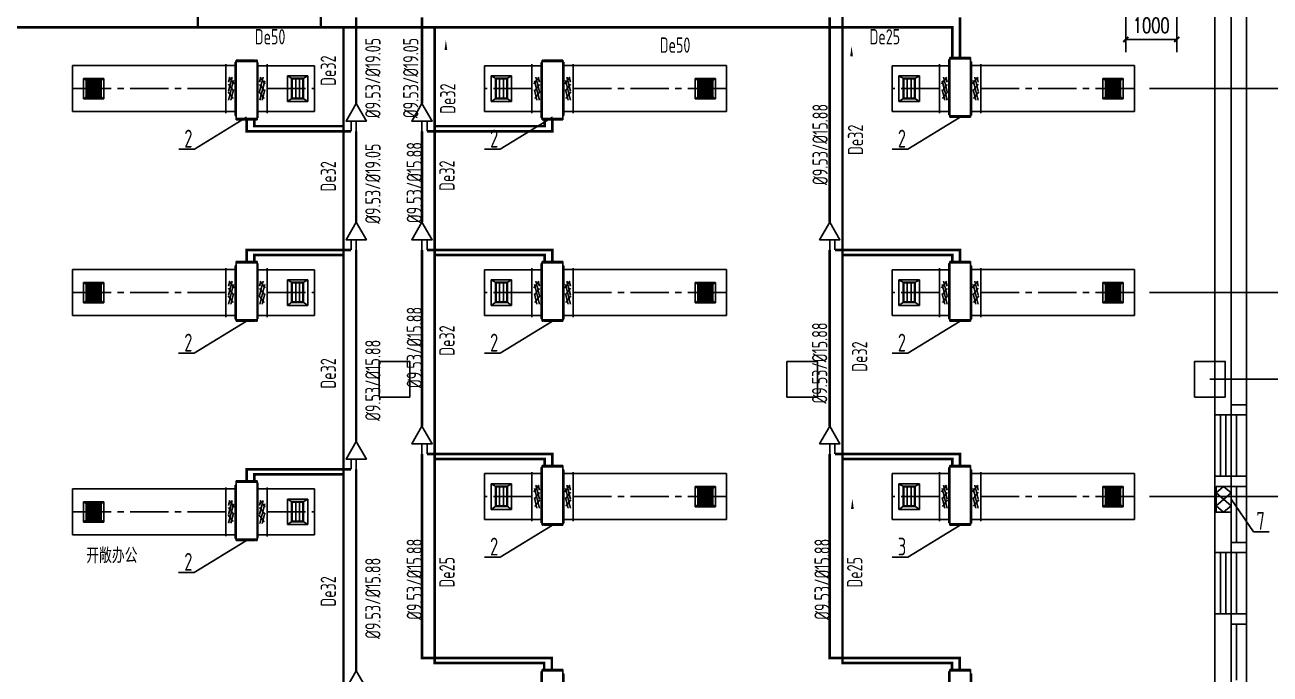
# Model space of a CAD drawing. Extents: x 1738143 to 1822243, y -608375 to -303375.
# Drawn here: x 1785486 to 1809917, y -519715 to -506984 of the extents above; entities that cross this region are included whole.
import ezdxf

# ---------------------------------------------------------------- set-up
doc = ezdxf.new("R2010")
doc.units = 0
doc.header["$LTSCALE"] = 1000
doc.header["$MEASUREMENT"] = 0
doc.linetypes.add('CENTER2', pattern=[1.125, 0.75, -0.125, 0.125, -0.125])
doc.layers.add('A-FLOR-IDEN', color=7, linetype='Continuous', lineweight=20)
for name, color, linetype in [('AXIS', 3, 'Continuous'), ('COLUMN', 9, 'Continuous'), ('DIM-空冷凝水', 3, 'Continuous'), ('DUCT-排风风口', 7, 'Continuous'), ('DUCT-送风中心线', 5, 'CENTER2'), ('DUCT-送风法兰', 2, 'Continuous'), ('DUCT-送风管', 4, 'Continuous'), ('DUCT-送风管端线', 2, 'Continuous'), ('DUCT-送风阀门', 7, 'Continuous'), ('PIPE-空冷凝水', 150, 'CENTER2'), ('TH_DIM', 3, 'Continuous'), ('TH_TEXT', 7, 'Continuous'), ('VRV-EQUIP', 7, 'Continuous'), ('VRV-PIPE', 1, 'Continuous'), ('VRV-配件', 1, 'Continuous'), ('WALL', 9, 'Continuous'), ('WINDOW', 4, 'Continuous'), ('采暖', 7, 'Continuous')]:
    doc.layers.add(name, color=color, linetype=linetype)
doc.styles.add('_TCH_DIM_T3', font='SIMPLEX', dxfattribs={"width": 0.705882, "bigfont": 'GBCBIG'})
doc.styles.add('ROS', font='simhei.ttf', dxfattribs={"width": 0.7})
doc.styles.add('TSSD_Rein', font='Tssdeng.shx', dxfattribs={"width": 0.7, "bigfont": 'hztxt.shx'})
doc.dimstyles.new('_TCH_ARCH&&100', dxfattribs={"dimtxt": 297.5, "dimasz": 100, "dimexe": 250, "dimexo": 300, "dimgap": 126.25, "dimtad": 1, "dimdec": 0, "dimzin": 0, "dimdsep": 46, "dimtxsty": '_TCH_DIM_T3', "dimblk": 'ARCHTICK', "dimcen": 0.09, "dimclrt": 7, "dimazin": 2, "dimtfac": 1, "dimtdec": 0, "dimtix": 1, "dimtmove": 2, "dimatfit": 3, "dimfxl": 30, "dimtolj": 1, "dimtzin": 0, "dimarcsym": 0})

# ---------------------------------------------------------------- blocks, each defined once
blk = doc.blocks.new('_FZHK')
blk.add_lwpolyline([(-0.5, -0.5), (0.5, -0.5), (0.5, 0.5), (-0.5, 0.5)], close=True)
blk = doc.blocks.new('$WINLIB2D$00000001')
at = {"color": 0}
for points in [[(-0.5, 0.5), (-0.5, -0.5)], [(-0.5, 0.5), (0.5, 0.5)], [(0.5, -0.5), (0.5, 0.5)], [(0.5, 0.167), (-0.5, 0.167)], [(0.5, -0.167), (-0.5, -0.167)], [(-0.5, -0.5), (0.5, -0.5)]]:
    blk.add_lwpolyline(points, dxfattribs=at)
blk = doc.blocks.new('A$C67117B41')
for p, q in [((22219.1, 22726.2), (22219.1, 6006.2)), ((22019.1, 5806.2), (22019.1, 4606.2)), ((22219.1, -1713.8), (22218.8, 5806.2)), ((22018.8, 3306.2), (22018.8, 4406.2)), ((22019.1, 3106.2), (22019.1, 1906.2)), ((22018.8, 606.2), (22018.8, 1706.2))]:
    blk.add_line(p, q)
for points in [[(21918.8, 5806.2), (22218.8, 5806.2), (22218.8, 6006.2), (21918.8, 6006.2)], [(21918.8, 4406.2), (22218.8, 4406.2), (22218.8, 4606.2), (21918.8, 4606.2)], [(21918.8, 3306.2), (22218.8, 3306.2), (22218.8, 3106.2), (21918.8, 3106.2)], [(21918.8, 1706.2), (22218.8, 1706.2), (22218.8, 1906.2), (21918.8, 1906.2)]]:
    blk.add_lwpolyline(points)
at = {"layer": 'AXIS'}
blk.add_line((21499.1, 6506.2), (25499.1, 6506.2), dxfattribs=at)
at = {"layer": 'WALL'}
for p, q in [((21919.1, 6506.2), (21919.1, 14506.2)), ((21599.1, 6856.2), (21599.1, 14206.2)), ((21919.1, 5806.2), (21919.1, 6506.2)), ((21599.1, 6156.2), (21599.1, 5806.2)), ((21599.1, 5806.2), (21919.1, 5806.2)), ((21919.1, 4606.2), (21599.1, 4606.2)), ((21599.1, 4606.2), (21599.1, 3106.2)), ((21919.1, 3106.2), (21919.1, 4606.2)), ((21599.1, 3106.2), (21919.1, 3106.2)), ((21919.1, 1906.2), (21599.1, 1906.2)), ((21599.1, 1906.2), (21599.1, 406.2)), ((21919.1, 406.2), (21919.1, 1906.2))]:
    blk.add_line(p, q, dxfattribs=at)
at = {"layer": 'COLUMN', "xscale": 600, "yscale": 700, "zscale": 700}
blk.add_blockref('_FZHK', (5499.1, 6506.2), dxfattribs=at)
at = {"layer": 'COLUMN', "xscale": 700, "yscale": 600, "zscale": 600}
for p, rotation in [((13499.1, 6506.2), 270), ((21499.1, 6506.2), 90)]:
    blk.add_blockref('_FZHK', p, dxfattribs=dict(at, rotation=rotation))
at = {"layer": 'WINDOW', "xscale": -1200, "yscale": 320, "zscale": -1200, "rotation": 90}
for p in [(21759.1, 5206.2), (21759.1, 2506.2)]:
    blk.add_blockref('$WINLIB2D$00000001', p, dxfattribs=at)
at = {"layer": 'A-FLOR-IDEN', "style": 'ROS', "width": 0.7}
blk.add_text('开敞办公', height=262.87, dxfattribs=at).set_placement((-546, 2928.3))
blk = doc.blocks.new('_ArchTick')
at = {"color": 0, "linetype": 'ByBlock', "const_width": 0.4}
blk.add_lwpolyline([(-0.5, -0.5), (0.5, 0.5)], dxfattribs=at)
blk = doc.blocks.new('*D695')
at = {"layer": 'Defpoints', "color": 0, "transparency": 16777216}
for p in [(1807086, -505052), (1808086, -505053), (1808086, -507269)]:
    blk.add_point(p, dxfattribs=at)
at = {"layer": 'TH_DIM', "color": 0, "lineweight": -2, "transparency": 16777216}
for p, q in [((1807086, -505352), (1807086, -507519)), ((1808086, -505353), (1808086, -507519)), ((1807086, -507269), (1808086, -507269))]:
    blk.add_line(p, q, dxfattribs=at)
at = {"layer": 'TH_DIM', "color": 0, "lineweight": -2, "transparency": 16777216, "xscale": 100, "yscale": 100, "zscale": 100}
for p, rotation in [((1807086, -507269), 179.9960906443046), ((1808086, -507269), 359.9960906443047)]:
    blk.add_blockref('_ArchTick', p, dxfattribs=dict(at, rotation=rotation))
at = {"layer": 'TH_DIM', "color": 7, "transparency": 16777216, "insert": (1807586, -506994), "char_height": 297.5, "attachment_point": 5, "rotation": 359.9961, "style": '_TCH_DIM_T3'}
blk.add_mtext('\\A1;1000', dxfattribs=at)
blk = doc.blocks.new('*D731')
at = {"layer": 'Defpoints', "color": 0, "transparency": 16777216}
for p in [(1807254, -516233), (1810623, -516233), (1807254, -520233)]:
    blk.add_point(p, dxfattribs=at)
at = {"layer": 'TH_DIM', "color": 0, "lineweight": -2, "transparency": 16777216}
for p, q in [((1807554, -516233), (1810873, -516233)), ((1810623, -520233), (1810623, -516233)), ((1807554, -520233), (1810873, -520233))]:
    blk.add_line(p, q, dxfattribs=at)
at = {"layer": 'TH_DIM', "color": 0, "lineweight": -2, "transparency": 16777216, "xscale": 100, "yscale": 100, "zscale": 100}
for p, rotation in [((1810623, -516233), 90), ((1810623, -520233), 270)]:
    blk.add_blockref('_ArchTick', p, dxfattribs=dict(at, rotation=rotation))
at = {"layer": 'TH_DIM', "color": 7, "transparency": 16777216, "insert": (1810348, -518233), "char_height": 297.5, "attachment_point": 5, "rotation": 90, "style": '_TCH_DIM_T3'}
blk.add_mtext('\\A1;4000', dxfattribs=at)
blk = doc.blocks.new('*D732')
at = {"layer": 'Defpoints', "color": 0, "transparency": 16777216}
for p in [(1807254, -512233), (1810623, -512233), (1807254, -516233)]:
    blk.add_point(p, dxfattribs=at)
at = {"layer": 'TH_DIM', "color": 0, "lineweight": -2, "transparency": 16777216}
for p, q in [((1807554, -512233), (1810873, -512233)), ((1810623, -516233), (1810623, -512233)), ((1807554, -516233), (1810873, -516233))]:
    blk.add_line(p, q, dxfattribs=at)
at = {"layer": 'TH_DIM', "color": 0, "lineweight": -2, "transparency": 16777216, "xscale": 100, "yscale": 100, "zscale": 100}
for p, rotation in [((1810623, -512233), 90), ((1810623, -516233), 270)]:
    blk.add_blockref('_ArchTick', p, dxfattribs=dict(at, rotation=rotation))
at = {"layer": 'TH_DIM', "color": 7, "transparency": 16777216, "insert": (1810348, -514233), "char_height": 297.5, "attachment_point": 5, "rotation": 90, "style": '_TCH_DIM_T3'}
blk.add_mtext('\\A1;4000', dxfattribs=at)
blk = doc.blocks.new('*D733')
at = {"layer": 'Defpoints', "color": 0, "transparency": 16777216}
for p in [(1807254, -508233), (1810623, -508233), (1807254, -512233)]:
    blk.add_point(p, dxfattribs=at)
at = {"layer": 'TH_DIM', "color": 0, "lineweight": -2, "transparency": 16777216}
for p, q in [((1807554, -508233), (1810873, -508233)), ((1810623, -512233), (1810623, -508233)), ((1807554, -512233), (1810873, -512233))]:
    blk.add_line(p, q, dxfattribs=at)
at = {"layer": 'TH_DIM', "color": 0, "lineweight": -2, "transparency": 16777216, "xscale": 100, "yscale": 100, "zscale": 100}
for p, rotation in [((1810623, -508233), 90), ((1810623, -512233), 270)]:
    blk.add_blockref('_ArchTick', p, dxfattribs=dict(at, rotation=rotation))
at = {"layer": 'TH_DIM', "color": 7, "transparency": 16777216, "insert": (1810348, -510233), "char_height": 297.5, "attachment_point": 5, "rotation": 90, "style": '_TCH_DIM_T3'}
blk.add_mtext('\\A1;4000', dxfattribs=at)
blk = doc.blocks.new('*D734')
at = {"layer": 'Defpoints', "color": 0, "transparency": 16777216}
for p in [(1807254, -506233), (1810623, -506233), (1807254, -508233)]:
    blk.add_point(p, dxfattribs=at)
at = {"layer": 'TH_DIM', "color": 0, "lineweight": -2, "transparency": 16777216}
for p, q in [((1807554, -506233), (1810873, -506233)), ((1810623, -508233), (1810623, -506233)), ((1807554, -508233), (1810873, -508233))]:
    blk.add_line(p, q, dxfattribs=at)
at = {"layer": 'TH_DIM', "color": 0, "lineweight": -2, "transparency": 16777216, "xscale": 100, "yscale": 100, "zscale": 100}
for p, rotation in [((1810623, -506233), 90), ((1810623, -508233), 270)]:
    blk.add_blockref('_ArchTick', p, dxfattribs=dict(at, rotation=rotation))
at = {"layer": 'TH_DIM', "color": 7, "transparency": 16777216, "insert": (1810348, -507233), "char_height": 297.5, "attachment_point": 5, "rotation": 90, "style": '_TCH_DIM_T3'}
blk.add_mtext('\\A1;2000', dxfattribs=at)
blk = doc.blocks.new('$风口$00000108')
for p, q in [((-250, 135), (-190, 75)), ((-250, -135), (-250, 135)), ((200, 25), (-190, 25)), ((250, 135), (200, 75)), ((250, 135), (250, -135)), ((-250, -135), (-190, -75)), ((250, -135), (-250, -135)), ((200, -25), (-190, -25)), ((200, -75), (250, -135))]:
    blk.add_line(p, q)
at = {"linetype": 'Continuous'}
blk.add_line((250, 135), (-250, 135), dxfattribs=at)
at = {"lineweight": 40}
for p, q in [((-190, 75), (200, 75)), ((-190, -75), (-190, 75)), ((200, 75), (200, -75)), ((-190, -75), (200, -75))]:
    blk.add_line(p, q, dxfattribs=at)
blk = doc.blocks.new('$风口$00000138')
for p, q in [((-195, 130), (195, 130)), ((-195, -130), (-195, 130)), ((-160, 95), (-195, 130)), ((160, 95), (-160, 95)), ((160, 95), (195, 130)), ((160, -95), (160, 95)), ((195, 130), (195, -130)), ((-160, -95), (-195, -130)), ((195, -130), (-195, -130)), ((-160, -95), (160, -95)), ((160, -95), (195, -130))]:
    blk.add_line(p, q)
at = {"lineweight": 40}
blk.add_line((-160, 95), (-160, -95), dxfattribs=at)
at = {"lineweight": -3}
for p, q in [((-140, 68.5), (-160, 68.5)), ((-160, 64), (-140, 64)), ((-140, 42), (-160, 42)), ((-160, 37.5), (-140, 37.5)), ((-140, 15.5), (-160, 15.5)), ((-160, 11), (-140, 11)), ((-140, -95), (-140, 95)), ((-135, 95), (-135, -95)), ((-115, 68.5), (-135, 68.5)), ((-135, 64), (-115, 64)), ((-115, 42), (-135, 42)), ((-135, 37.5), (-115, 37.5)), ((-115, 15.5), (-135, 15.5)), ((-135, 11), (-115, 11)), ((-115, -95), (-115, 95)), ((-110, 95), (-110, -95)), ((-90, 68.5), (-110, 68.5)), ((-110, 64), (-90, 64)), ((-90, 42), (-110, 42)), ((-110, 37.5), (-90, 37.5)), ((-90, 15.5), (-110, 15.5)), ((-110, 11), (-90, 11)), ((-90, -95), (-90, 95)), ((-85, 95), (-85, -95)), ((-65, 68.5), (-85, 68.5)), ((-85, 64), (-65, 64)), ((-65, 42), (-85, 42)), ((-85, 37.5), (-65, 37.5)), ((-65, 15.5), (-85, 15.5)), ((-85, 11), (-65, 11)), ((-65, -95), (-65, 95)), ((-60, 95), (-60, -95)), ((-40, 68.5), (-60, 68.5)), ((-60, 64), (-40, 64)), ((-40, 42), (-60, 42)), ((-60, 37.5), (-40, 37.5)), ((-40, 15.5), (-60, 15.5)), ((-60, 11), (-40, 11)), ((-40, -95), (-40, 95)), ((-35, 95), (-35, -95)), ((-15, 68.5), (-35, 68.5)), ((-35, 64), (-15, 64)), ((-15, 42), (-35, 42)), ((-35, 37.5), (-15, 37.5)), ((-15, 15.5), (-35, 15.5)), ((-35, 11), (-15, 11)), ((-15, -95), (-15, 95)), ((-10, 95), (-10, -95)), ((10, 68.5), (-10, 68.5)), ((-10, 64), (10, 64)), ((10, 42), (-10, 42)), ((-10, 37.5), (10, 37.5)), ((10, 15.5), (-10, 15.5)), ((-10, 11), (10, 11)), ((10, -95), (10, 95)), ((15, 95), (15, -95)), ((35, 68.5), (15, 68.5)), ((15, 64), (35, 64)), ((35, 42), (15, 42)), ((15, 37.5), (35, 37.5)), ((35, 15.5), (15, 15.5)), ((15, 11), (35, 11)), ((35, -95), (35, 95)), ((40, 95), (40, -95)), ((60, 68.5), (40, 68.5)), ((40, 64), (60, 64)), ((60, 42), (40, 42)), ((40, 37.5), (60, 37.5)), ((60, 15.5), (40, 15.5)), ((40, 11), (60, 11)), ((60, -95), (60, 95)), ((65, 95), (65, -95)), ((85, 68.5), (65, 68.5)), ((65, 64), (85, 64)), ((85, 42), (65, 42)), ((65, 37.5), (85, 37.5)), ((85, 15.5), (65, 15.5)), ((65, 11), (85, 11)), ((85, -95), (85, 95)), ((90, 95), (90, -95)), ((110, 68.5), (90, 68.5)), ((90, 64), (110, 64)), ((110, 42), (90, 42)), ((90, 37.5), (110, 37.5)), ((110, 15.5), (90, 15.5)), ((90, 11), (110, 11)), ((110, -95), (110, 95)), ((115, 95), (115, -95)), ((135, 68.5), (115, 68.5)), ((115, 64), (135, 64)), ((135, 42), (115, 42)), ((115, 37.5), (135, 37.5)), ((135, 15.5), (115, 15.5)), ((115, 11), (135, 11)), ((135, -95), (135, 95)), ((140, 95), (140, -95)), ((160, 68.5), (140, 68.5)), ((140, 64), (160, 64)), ((160, 42), (140, 42)), ((140, 37.5), (160, 37.5)), ((160, 15.5), (140, 15.5)), ((140, 11), (160, 11)), ((-140, -11), (-160, -11)), ((-160, -15.5), (-140, -15.5)), ((-140, -37.5), (-160, -37.5)), ((-160, -42), (-140, -42)), ((-140, -64), (-160, -64)), ((-160, -68.5), (-140, -68.5)), ((-115, -11), (-135, -11)), ((-135, -15.5), (-115, -15.5)), ((-115, -37.5), (-135, -37.5)), ((-135, -42), (-115, -42)), ((-115, -64), (-135, -64)), ((-135, -68.5), (-115, -68.5)), ((-90, -11), (-110, -11)), ((-110, -15.5), (-90, -15.5)), ((-90, -37.5), (-110, -37.5)), ((-110, -42), (-90, -42)), ((-90, -64), (-110, -64)), ((-110, -68.5), (-90, -68.5)), ((-65, -11), (-85, -11)), ((-85, -15.5), (-65, -15.5)), ((-65, -37.5), (-85, -37.5)), ((-85, -42), (-65, -42)), ((-65, -64), (-85, -64)), ((-85, -68.5), (-65, -68.5)), ((-40, -11), (-60, -11)), ((-60, -15.5), (-40, -15.5)), ((-40, -37.5), (-60, -37.5)), ((-60, -42), (-40, -42)), ((-40, -64), (-60, -64)), ((-60, -68.5), (-40, -68.5)), ((-15, -11), (-35, -11)), ((-35, -15.5), (-15, -15.5)), ((-15, -37.5), (-35, -37.5)), ((-35, -42), (-15, -42)), ((-15, -64), (-35, -64)), ((-35, -68.5), (-15, -68.5)), ((10, -11), (-10, -11)), ((-10, -15.5), (10, -15.5)), ((10, -37.5), (-10, -37.5)), ((-10, -42), (10, -42)), ((10, -64), (-10, -64)), ((-10, -68.5), (10, -68.5)), ((35, -11), (15, -11)), ((15, -15.5), (35, -15.5)), ((35, -37.5), (15, -37.5)), ((15, -42), (35, -42)), ((35, -64), (15, -64)), ((15, -68.5), (35, -68.5)), ((60, -11), (40, -11)), ((40, -15.5), (60, -15.5)), ((60, -37.5), (40, -37.5)), ((40, -42), (60, -42)), ((60, -64), (40, -64)), ((40, -68.5), (60, -68.5)), ((85, -11), (65, -11)), ((65, -15.5), (85, -15.5)), ((85, -37.5), (65, -37.5)), ((65, -42), (85, -42)), ((85, -64), (65, -64)), ((65, -68.5), (85, -68.5)), ((110, -11), (90, -11)), ((90, -15.5), (110, -15.5)), ((110, -37.5), (90, -37.5)), ((90, -42), (110, -42)), ((110, -64), (90, -64)), ((90, -68.5), (110, -68.5)), ((135, -11), (115, -11)), ((115, -15.5), (135, -15.5)), ((135, -37.5), (115, -37.5)), ((115, -42), (135, -42)), ((135, -64), (115, -64)), ((115, -68.5), (135, -68.5)), ((160, -11), (140, -11)), ((140, -15.5), (160, -15.5)), ((160, -37.5), (140, -37.5)), ((140, -42), (160, -42)), ((160, -64), (140, -64)), ((140, -68.5), (160, -68.5))]:
    blk.add_line(p, q, dxfattribs=at)
blk = doc.blocks.new('$VRV_海信日立$00000013')
for p, q in [((-450, 135), (-430, 135)), ((-450, 135), (-450, 118.25)), ((-443.5, 118.25), (-450, 118.25)), ((-443.5, 111.75), (-450, 111.75)), ((-450, 111.75), (-450, -111.75)), ((-443.5, 118.25), (-443.5, 121.5)), ((-443.5, 108.5), (-443.5, 111.75)), ((-436.5, 121.5), (-436.5, 108.5)), ((-430, 135), (-430, -135)), ((-429.6, 134.6), (-430, 134.6)), ((-430, -0.5), (-430, 134.6)), ((-429.6, 135), (-429.6, 134.6)), ((-429.6, 135), (389, 135)), ((-429, 135.5), (-429, 135)), ((389, 135.5), (-429, 135.5)), ((389, 135), (-429, 135)), ((382, 147.5), (-422, 147.5)), ((-422, 147.5), (-422, 135.5)), ((375, 135.5), (375, 135)), ((382, 147.5), (382, 135.5)), ((389, 135.5), (389, 135)), ((389, 134.6), (389, 135)), ((430, 134.6), (389, 134.6)), ((430, 134.6), (429.6, 134.6)), ((430, 135), (430, -135)), ((450, 135), (430, 135)), ((430, 134.6), (430, -6.5)), ((436.5, 121.5), (436.5, 108.5)), ((443.5, 118.25), (443.5, 121.5)), ((443.5, 118.25), (450, 118.25)), ((443.5, 111.75), (450, 111.75)), ((443.5, 108.5), (443.5, 111.75)), ((450, 135), (450, 118.25)), ((450, 111.75), (450, -111.75)), ((-443.5, -111.75), (-450, -111.75)), ((-450, -118.25), (-450, -135)), ((-443.5, -118.25), (-450, -118.25)), ((-450, -135), (-430, -135)), ((-443.5, -108.5), (-443.5, -111.75)), ((-443.5, -118.25), (-443.5, -121.5)), ((-436.5, -121.5), (-436.5, -108.5)), ((-430, -134.6), (-429.6, -134.6)), ((-429.6, -134.6), (-429.6, -135)), ((-429.6, -135), (-425, -135)), ((-425, -135), (425.014933, -135)), ((-425, -135.5), (-425, -135)), ((-425, -135.5), (425.014933, -135.5)), ((-418, -147.5), (-418, -135)), ((418, -147.5), (-418, -147.5)), ((418, -135.5), (418, -147.5)), ((425, -135), (425, -135.5)), ((429.6, -135), (425.014933, -135)), ((430, -134.6), (429.6, -134.6)), ((429.6, -134.6), (429.6, -135)), ((430, -46.617211), (430, -74.743728)), ((430, -84.256272), (430, -135)), ((450, -135), (430, -135)), ((436.5, -108.5), (436.5, -121.5)), ((443.5, -108.5), (443.5, -111.75)), ((443.5, -111.75), (450, -111.75)), ((443.5, -118.25), (450, -118.25)), ((443.5, -118.25), (443.5, -121.5)), ((450, -118.25), (450, -135))]:
    blk.add_line(p, q)
for centre, start, end in [((-440, 121.5), 90, 180), ((-440, 108.5), 180, 270), ((-440, 121.5), 0, 90), ((-440, 108.5), 270, 0), ((440, 121.5), 90, 180), ((440, 108.5), 180, 270), ((440, 121.5), 0, 90), ((440, 108.5), 270, 0), ((-440, -108.5), 90, 180), ((-440, -121.5), 180, 270), ((-440, -108.5), 0, 90), ((-440, -121.5), 270, 0), ((440, -108.5), 90, 180), ((440, -121.5), 180, 270), ((440, -108.5), 0, 90), ((440, -121.5), 270, 0)]:
    blk.add_arc(centre, 3.5, start, end)
blk = doc.blocks.new('00000589Body')
at = {"color": 0, "linetype": 'ByBlock', "lineweight": -2}
for p, q in [((250, 500), (-250, 500)), ((-250, -500), (-250, 500)), ((250, -500), (250, 500)), ((-250, -500), (250, -500))]:
    blk.add_line(p, q, dxfattribs=at)
at = {"color": 0, "linetype": 'ByBlock'}
for p, q in [((-125, -174), (120, 250)), ((-125, 26), (4, 250)), ((125, -93), (-125, 51)), ((145, 69), (-105, 213)), ((-53, -250), (125, 59)), ((96, -246), (-154, -102)), ((62, -250), (125, -141))]:
    blk.add_line(p, q, dxfattribs=at)

msp = doc.modelspace()

# ---------------------------------------------------------------- hatches: boundary and pattern name
at = {"layer": 'PIPE-空冷凝水', "linetype": 'CENTER2'}
for points in [[(1803683.3, -507033.2), (1803708.3, -507033.2), (1803708.3, -507008.2)], [(1803683.3, -507033.2), (1803683.3, -507008.2), (1803708.3, -507008.2)], [(1789989, -508970.8), (1789964, -508970.8), (1789964, -508995.8)], [(1789989, -508970.8), (1789989, -508995.8), (1789964, -508995.8)], [(1795683.3, -508970.8), (1795708.3, -508970.8), (1795708.3, -508995.8)], [(1795683.3, -508970.8), (1795683.3, -508995.8), (1795708.3, -508995.8)], [(1789989, -511498.2), (1789964, -511498.2), (1789964, -511473.2)], [(1789989, -511498.2), (1789989, -511473.2), (1789964, -511473.2)], [(1795683.3, -511498.2), (1795708.3, -511498.2), (1795708.3, -511473.2)], [(1795683.3, -511498.2), (1795683.3, -511473.2), (1795708.3, -511473.2)], [(1803683.3, -511498.2), (1803708.3, -511498.2), (1803708.3, -511473.2)], [(1803683.3, -511498.2), (1803683.3, -511473.2), (1803708.3, -511473.2)], [(1795683.3, -515498.2), (1795708.3, -515498.2), (1795708.3, -515473.2)], [(1795683.3, -515498.2), (1795683.3, -515473.2), (1795708.3, -515473.2)], [(1803683.3, -515498.2), (1803708.3, -515498.2), (1803708.3, -515473.2)], [(1803683.3, -515498.2), (1803683.3, -515473.2), (1803708.3, -515473.2)], [(1789989, -515798.2), (1789964, -515798.2), (1789964, -515773.2)], [(1789989, -515798.2), (1789989, -515773.2), (1789964, -515773.2)], [(1793527.1, -519498.2), (1793527.1, -519523.2), (1793502.1, -519523.2)], [(1793527.1, -519498.2), (1793502.1, -519498.2), (1793502.1, -519523.2)], [(1795673.6, -519498.2), (1795698.6, -519498.2), (1795698.6, -519473.2)], [(1795673.6, -519498.2), (1795673.6, -519473.2), (1795698.6, -519473.2)], [(1801527.7, -519498.2), (1801527.7, -519523.2), (1801502.7, -519523.2)], [(1801527.7, -519498.2), (1801502.7, -519498.2), (1801502.7, -519523.2)], [(1803674.3, -519498.2), (1803699.3, -519498.2), (1803699.3, -519473.2)], [(1803674.3, -519498.2), (1803674.3, -519473.2), (1803699.3, -519473.2)]]:
    msp.add_hatch(color=256, dxfattribs=at).paths.add_polyline_path(points)
at = {"layer": 'VRV-PIPE', "linetype": 'Continuous'}
for points in [[(1789837.5, -509070.8), (1789812.5, -509070.8), (1789812.5, -509095.8)], [(1789837.5, -509070.8), (1789837.5, -509095.8), (1789812.5, -509095.8)], [(1795834.9, -509070.8), (1795859.9, -509070.8), (1795859.9, -509095.8)], [(1795834.9, -509070.8), (1795834.9, -509095.8), (1795859.9, -509095.8)], [(1789837.5, -511398.2), (1789812.5, -511398.2), (1789812.5, -511373.2)], [(1789837.5, -511398.2), (1789837.5, -511373.2), (1789812.5, -511373.2)], [(1795834.9, -511398.2), (1795859.9, -511398.2), (1795859.9, -511373.2)], [(1795834.9, -511398.2), (1795834.9, -511373.2), (1795859.9, -511373.2)], [(1803834.9, -511398.2), (1803859.9, -511398.2), (1803859.9, -511373.2)], [(1803834.9, -511398.2), (1803834.9, -511373.2), (1803859.9, -511373.2)], [(1795834.9, -515398.2), (1795859.9, -515398.2), (1795859.9, -515373.2)], [(1795834.9, -515398.2), (1795834.9, -515373.2), (1795859.9, -515373.2)], [(1803834.9, -515398.2), (1803859.9, -515398.2), (1803859.9, -515373.2)], [(1803834.9, -515398.2), (1803834.9, -515373.2), (1803859.9, -515373.2)], [(1789837.5, -515698.2), (1789812.5, -515698.2), (1789812.5, -515673.2)], [(1789837.5, -515698.2), (1789837.5, -515673.2), (1789812.5, -515673.2)], [(1793277.1, -519398.2), (1793252.1, -519398.2), (1793252.1, -519423.2)], [(1793277.1, -519398.2), (1793277.1, -519423.2), (1793252.1, -519423.2)], [(1795825.2, -519398.2), (1795850.2, -519398.2), (1795850.2, -519373.2)], [(1795825.2, -519398.2), (1795825.2, -519373.2), (1795850.2, -519373.2)], [(1801277.7, -519398.2), (1801277.7, -519423.2), (1801252.7, -519423.2)], [(1801277.7, -519398.2), (1801252.7, -519398.2), (1801252.7, -519423.2)], [(1803825.8, -519398.2), (1803850.8, -519398.2), (1803850.8, -519373.2)], [(1803825.8, -519398.2), (1803825.8, -519373.2), (1803850.8, -519373.2)]]:
    msp.add_hatch(color=256, dxfattribs=at).paths.add_polyline_path(points)

# ---------------------------------------------------------------- linework, layer by layer
for p, q in [((1789836.8, -508792.2, 2500), (1788810.9, -509423.9, -1899.8)), ((1795836.4, -508792.2, 2500), (1794810.5, -509423.9, -1899.8)), ((1803836.4, -508792.2, 2500), (1802810.5, -509423.9, -1899.8)), ((1788810.9, -509423.9, -1899.8), (1788503.6, -509423.9, -1899.8)), ((1794810.5, -509423.9, -1899.8), (1794503.2, -509423.9, -1899.8)), ((1802810.5, -509423.9, -1899.8), (1802503.2, -509423.9, -1899.8)), ((1789836, -512792.2, 2500), (1788810.1, -513423.9, -1899.8)), ((1795836.4, -512792.2, 2500), (1794810.5, -513423.9, -1899.8)), ((1803836.4, -512792.2, 2500), (1802810.5, -513423.9, -1899.8)), ((1788810.1, -513423.9, -1899.8), (1788502.8, -513423.9, -1899.8)), ((1794810.5, -513423.9, -1899.8), (1794503.2, -513423.9, -1899.8)), ((1802810.5, -513423.9, -1899.8), (1802503.2, -513423.9, -1899.8)), ((1809155.9, -516287.5), (1809593.8, -516922.3, 600.2)), ((1795836.4, -516792.2, 2500), (1794810.5, -517423.9, -1899.8)), ((1803836.4, -516792.2, 2500), (1802810.5, -517423.9, -1899.8)), ((1809593.8, -516922.3, 600.2), (1809901.1, -516922.3, 600.2)), ((1789836, -517092.2, 2500), (1788810.1, -517723.9, -1899.8)), ((1794810.5, -517423.9, -1899.8), (1794503.2, -517423.9, -1899.8)), ((1802810.5, -517423.9, -1899.8), (1802503.2, -517423.9, -1899.8)), ((1788810.1, -517723.9, -1899.8), (1788502.8, -517723.9, -1899.8))]:
    msp.add_line(p, q)
for points in [[(1752436.2, -513558.2), (1752436.2, -511633), (1769036.2, -511633), (1769036.2, -506233.2), (1785036.2, -506233.2), (1785036.2, -497833.2), (1808436.2, -497833.2), (1808836.2, -498333.2), (1808836.2, -521533.2), (1808436.2, -522033.2), (1793036.2, -522033.2), (1793036.2, -527633.2), (1792536.2, -528233.2), (1752436.2, -528233.2), (1752447.2, -500582.6), (1768736.2, -500582.6)], [(1752442.8, -511633), (1769036.2, -511633), (1769036.2, -506233.2), (1785036.2, -506233.2), (1785036.2, -497833.2), (1808436.2, -497833.2), (1808836.2, -498383.2), (1808836.2, -521533.2), (1808436.2, -522033.2), (1793036.2, -522033.2), (1793036.2, -527633.2), (1792536.2, -528233.2), (1752436.2, -528233.2), (1752442.8, -511633)]]:
    msp.add_lwpolyline(points)
at = {"color": 1}
msp.add_lwpolyline([(1808855.9, -516033.2), (1808855.9, -516541.7), (1809155.9, -516541.7), (1809155.9, -516033.2)], close=True, dxfattribs=at)
msp.add_lwpolyline([(1809005.9, -516033.2), (1808855.9, -516160.3), (1809155.9, -516414.6), (1809005.9, -516541.7), (1808855.9, -516414.6), (1809155.9, -516160.3)], close=True)
at = {"layer": 'DIM-空冷凝水'}
for points in [[(1793746, -508119.4, 0, 0, 0), (1793746, -507275.8, 0, 53.3, 0), (1793746, -507475.8, 0, 0, 0)], [(1801705.7, -508243.5, 0, 0, 0), (1801705.7, -507399.9, 0, 53.3, 0), (1801705.7, -507599.9, 0, 0, 0)], [(1801721.7, -517117.9, 0, 0, 0), (1801721.7, -516274.3, 0, 53.3, 0), (1801721.7, -516474.3, 0, 0, 0)]]:
    msp.add_lwpolyline(points, format="xyseb", dxfattribs=at)
at = {"layer": 'DUCT-送风中心线'}
for p, q in [((1789429.5, -508233.2), (1786418.4, -508233.2)), ((1790240.9, -508234.5), (1791167.4, -508234.5)), ((1795431.4, -508234.5), (1794504.9, -508234.5)), ((1796242.9, -508233.2), (1799253.9, -508233.2)), ((1803431.4, -508234.5), (1802504.9, -508234.5)), ((1804242.9, -508233.2), (1807253.9, -508233.2)), ((1789429.5, -512233.2), (1786418.4, -512233.2)), ((1790240.9, -512234.5), (1791167.4, -512234.5)), ((1795431.4, -512234.5), (1794504.9, -512234.5)), ((1796242.9, -512233.2), (1799253.9, -512233.2)), ((1803431.4, -512234.5), (1802504.9, -512234.5)), ((1804242.9, -512233.2), (1807253.9, -512233.2)), ((1795431.4, -516234.5), (1794504.9, -516234.5)), ((1796242.9, -516233.2), (1799253.9, -516233.2)), ((1803431.4, -516234.5), (1802504.9, -516234.5)), ((1804242.9, -516233.2), (1807253.9, -516233.2)), ((1789429.5, -516533.2), (1786418.4, -516533.2)), ((1790240.9, -516534.5), (1791167.4, -516534.5))]:
    msp.add_line(p, q, dxfattribs=at)
at = {"layer": 'DUCT-送风法兰'}
for p, q in [((1789429.6, -507753.2), (1789429.6, -508713.2)), ((1789629.8, -507753.2), (1789629.8, -508713.2)), ((1790040.6, -508714.5), (1790040.6, -507754.5)), ((1790240.8, -508714.5), (1790240.8, -507754.5)), ((1795431.5, -507754.5), (1795431.5, -508714.5)), ((1795631.7, -507754.5), (1795631.7, -508714.5)), ((1796042.6, -508713.2), (1796042.6, -507753.2)), ((1796242.8, -508713.2), (1796242.8, -507753.2)), ((1803431.5, -507754.5), (1803431.5, -508714.5)), ((1803631.7, -507754.5), (1803631.7, -508714.5)), ((1804042.6, -508713.2), (1804042.6, -507753.2)), ((1804242.8, -508713.2), (1804242.8, -507753.2)), ((1789429.6, -511753.2), (1789429.6, -512713.2)), ((1789629.8, -511753.2), (1789629.8, -512713.2)), ((1790040.6, -512714.5), (1790040.6, -511754.5)), ((1790240.8, -512714.5), (1790240.8, -511754.5)), ((1795431.5, -511754.5), (1795431.5, -512714.5)), ((1795631.7, -511754.5), (1795631.7, -512714.5)), ((1796042.6, -512713.2), (1796042.6, -511753.2)), ((1796242.8, -512713.2), (1796242.8, -511753.2)), ((1803431.5, -511754.5), (1803431.5, -512714.5)), ((1803631.7, -511754.5), (1803631.7, -512714.5)), ((1804042.6, -512713.2), (1804042.6, -511753.2)), ((1804242.8, -512713.2), (1804242.8, -511753.2)), ((1795431.5, -515754.5), (1795431.5, -516714.5)), ((1795631.7, -515754.5), (1795631.7, -516714.5)), ((1796042.6, -516713.2), (1796042.6, -515753.2)), ((1796242.8, -516713.2), (1796242.8, -515753.2)), ((1803431.5, -515754.5), (1803431.5, -516714.5)), ((1803631.7, -515754.5), (1803631.7, -516714.5)), ((1804042.6, -516713.2), (1804042.6, -515753.2)), ((1804242.8, -516713.2), (1804242.8, -515753.2)), ((1789429.6, -516053.2), (1789429.6, -517013.2)), ((1789629.8, -516053.2), (1789629.8, -517013.2)), ((1790040.6, -517014.5), (1790040.6, -516054.5)), ((1790240.8, -517014.5), (1790240.8, -516054.5))]:
    msp.add_line(p, q, dxfattribs=at)
at = {"layer": 'DUCT-送风管'}
for p, q in [((1789429.5, -507783.2), (1786418.4, -507783.2)), ((1786418.4, -507783.2), (1786418.4, -508683.2)), ((1789429.7, -507783.2), (1789629.7, -507783.2)), ((1790040.7, -507784.5), (1790240.7, -507784.5)), ((1791167.4, -507784.5), (1790240.9, -507784.5)), ((1791167.4, -508684.5), (1791167.4, -507784.5)), ((1795431.4, -507784.5), (1794504.9, -507784.5)), ((1794504.9, -507784.5), (1794504.9, -508684.5)), ((1795431.6, -507784.5), (1795631.6, -507784.5)), ((1796042.7, -507783.2), (1796242.7, -507783.2)), ((1799253.9, -507783.2), (1796242.9, -507783.2)), ((1799253.9, -508683.2), (1799253.9, -507783.2)), ((1803431.4, -507784.5), (1802504.9, -507784.5)), ((1802504.9, -507784.5), (1802504.9, -508684.5)), ((1803431.6, -507784.5), (1803631.6, -507784.5)), ((1804042.7, -507783.2), (1804242.7, -507783.2)), ((1807253.9, -507783.2), (1804242.9, -507783.2)), ((1807253.9, -508683.2), (1807253.9, -507783.2)), ((1786418.4, -508683.2), (1789429.5, -508683.2)), ((1789629.7, -508683.2), (1789429.7, -508683.2)), ((1790240.7, -508684.5), (1790040.7, -508684.5)), ((1790240.9, -508684.5), (1791167.4, -508684.5)), ((1794504.9, -508684.5), (1795431.4, -508684.5)), ((1795631.6, -508684.5), (1795431.6, -508684.5)), ((1796242.7, -508683.2), (1796042.7, -508683.2)), ((1796242.9, -508683.2), (1799253.9, -508683.2)), ((1802504.9, -508684.5), (1803431.4, -508684.5)), ((1803631.6, -508684.5), (1803431.6, -508684.5)), ((1804242.7, -508683.2), (1804042.7, -508683.2)), ((1804242.9, -508683.2), (1807253.9, -508683.2)), ((1789429.5, -511783.2), (1786418.4, -511783.2)), ((1786418.4, -511783.2), (1786418.4, -512683.2)), ((1789429.7, -511783.2), (1789629.7, -511783.2)), ((1790040.7, -511784.5), (1790240.7, -511784.5)), ((1791167.4, -511784.5), (1790240.9, -511784.5)), ((1791167.4, -512684.5), (1791167.4, -511784.5)), ((1795431.4, -511784.5), (1794504.9, -511784.5)), ((1794504.9, -511784.5), (1794504.9, -512684.5)), ((1795431.6, -511784.5), (1795631.6, -511784.5)), ((1796042.7, -511783.2), (1796242.7, -511783.2)), ((1799253.9, -511783.2), (1796242.9, -511783.2)), ((1799253.9, -512683.2), (1799253.9, -511783.2)), ((1803431.4, -511784.5), (1802504.9, -511784.5)), ((1802504.9, -511784.5), (1802504.9, -512684.5)), ((1803431.6, -511784.5), (1803631.6, -511784.5)), ((1804042.7, -511783.2), (1804242.7, -511783.2)), ((1807253.9, -511783.2), (1804242.9, -511783.2)), ((1807253.9, -512683.2), (1807253.9, -511783.2)), ((1786418.4, -512683.2), (1789429.5, -512683.2)), ((1789629.7, -512683.2), (1789429.7, -512683.2)), ((1790240.7, -512684.5), (1790040.7, -512684.5)), ((1790240.9, -512684.5), (1791167.4, -512684.5)), ((1794504.9, -512684.5), (1795431.4, -512684.5)), ((1795631.6, -512684.5), (1795431.6, -512684.5)), ((1796242.7, -512683.2), (1796042.7, -512683.2)), ((1796242.9, -512683.2), (1799253.9, -512683.2)), ((1802504.9, -512684.5), (1803431.4, -512684.5)), ((1803631.6, -512684.5), (1803431.6, -512684.5)), ((1804242.7, -512683.2), (1804042.7, -512683.2)), ((1804242.9, -512683.2), (1807253.9, -512683.2)), ((1795431.4, -515784.5), (1794504.9, -515784.5)), ((1794504.9, -515784.5), (1794504.9, -516684.5)), ((1795431.6, -515784.5), (1795631.6, -515784.5)), ((1796042.7, -515783.2), (1796242.7, -515783.2)), ((1799253.9, -515783.2), (1796242.9, -515783.2)), ((1799253.9, -516683.2), (1799253.9, -515783.2)), ((1803431.4, -515784.5), (1802504.9, -515784.5)), ((1802504.9, -515784.5), (1802504.9, -516684.5)), ((1803431.6, -515784.5), (1803631.6, -515784.5)), ((1804042.7, -515783.2), (1804242.7, -515783.2)), ((1807253.9, -515783.2), (1804242.9, -515783.2)), ((1807253.9, -516683.2), (1807253.9, -515783.2)), ((1789429.5, -516083.2), (1786418.4, -516083.2)), ((1786418.4, -516083.2), (1786418.4, -516983.2)), ((1789429.7, -516083.2), (1789629.7, -516083.2)), ((1790040.7, -516084.5), (1790240.7, -516084.5)), ((1791167.4, -516084.5), (1790240.9, -516084.5)), ((1791167.4, -516984.5), (1791167.4, -516084.5)), ((1794504.9, -516684.5), (1795431.4, -516684.5)), ((1795631.6, -516684.5), (1795431.6, -516684.5)), ((1796242.7, -516683.2), (1796042.7, -516683.2)), ((1796242.9, -516683.2), (1799253.9, -516683.2)), ((1802504.9, -516684.5), (1803431.4, -516684.5)), ((1803631.6, -516684.5), (1803431.6, -516684.5)), ((1804242.7, -516683.2), (1804042.7, -516683.2)), ((1804242.9, -516683.2), (1807253.9, -516683.2)), ((1786418.4, -516983.2), (1789429.5, -516983.2)), ((1789629.7, -516983.2), (1789429.7, -516983.2)), ((1790240.7, -516984.5), (1790040.7, -516984.5)), ((1790240.9, -516984.5), (1791167.4, -516984.5))]:
    msp.add_line(p, q, dxfattribs=at)
at = {"layer": 'DUCT-送风管端线'}
for p, q in [((1789429.5, -508683.2), (1789429.5, -507783.2)), ((1789429.7, -508683.2), (1789429.7, -507783.2)), ((1789629.7, -508683.2), (1789629.7, -507783.2)), ((1790040.7, -508684.5), (1790040.7, -507784.5)), ((1790240.7, -508684.5), (1790240.7, -507784.5)), ((1790240.9, -507784.5), (1790240.9, -508684.5)), ((1795431.4, -508684.5), (1795431.4, -507784.5)), ((1795431.6, -508684.5), (1795431.6, -507784.5)), ((1795631.6, -508684.5), (1795631.6, -507784.5)), ((1796042.7, -508683.2), (1796042.7, -507783.2)), ((1796242.7, -508683.2), (1796242.7, -507783.2)), ((1796242.9, -507783.2), (1796242.9, -508683.2)), ((1803431.4, -508684.5), (1803431.4, -507784.5)), ((1803431.6, -508684.5), (1803431.6, -507784.5)), ((1803631.6, -508684.5), (1803631.6, -507784.5)), ((1804042.7, -508683.2), (1804042.7, -507783.2)), ((1804242.7, -508683.2), (1804242.7, -507783.2)), ((1804242.9, -507783.2), (1804242.9, -508683.2)), ((1789429.5, -512683.2), (1789429.5, -511783.2)), ((1789429.7, -512683.2), (1789429.7, -511783.2)), ((1789629.7, -512683.2), (1789629.7, -511783.2)), ((1790040.7, -512684.5), (1790040.7, -511784.5)), ((1790240.7, -512684.5), (1790240.7, -511784.5)), ((1790240.9, -511784.5), (1790240.9, -512684.5)), ((1795431.4, -512684.5), (1795431.4, -511784.5)), ((1795431.6, -512684.5), (1795431.6, -511784.5)), ((1795631.6, -512684.5), (1795631.6, -511784.5)), ((1796042.7, -512683.2), (1796042.7, -511783.2)), ((1796242.7, -512683.2), (1796242.7, -511783.2)), ((1796242.9, -511783.2), (1796242.9, -512683.2)), ((1803431.4, -512684.5), (1803431.4, -511784.5)), ((1803431.6, -512684.5), (1803431.6, -511784.5)), ((1803631.6, -512684.5), (1803631.6, -511784.5)), ((1804042.7, -512683.2), (1804042.7, -511783.2)), ((1804242.7, -512683.2), (1804242.7, -511783.2)), ((1804242.9, -511783.2), (1804242.9, -512683.2)), ((1795431.4, -516684.5), (1795431.4, -515784.5)), ((1795431.6, -516684.5), (1795431.6, -515784.5)), ((1795631.6, -516684.5), (1795631.6, -515784.5)), ((1796042.7, -516683.2), (1796042.7, -515783.2)), ((1796242.7, -516683.2), (1796242.7, -515783.2)), ((1796242.9, -515783.2), (1796242.9, -516683.2)), ((1803431.4, -516684.5), (1803431.4, -515784.5)), ((1803431.6, -516684.5), (1803431.6, -515784.5)), ((1803631.6, -516684.5), (1803631.6, -515784.5)), ((1804042.7, -516683.2), (1804042.7, -515783.2)), ((1804242.7, -516683.2), (1804242.7, -515783.2)), ((1804242.9, -515783.2), (1804242.9, -516683.2)), ((1789429.5, -516983.2), (1789429.5, -516083.2)), ((1789429.7, -516983.2), (1789429.7, -516083.2)), ((1789629.7, -516983.2), (1789629.7, -516083.2)), ((1790040.7, -516984.5), (1790040.7, -516084.5)), ((1790240.7, -516984.5), (1790240.7, -516084.5)), ((1790240.9, -516084.5), (1790240.9, -516984.5))]:
    msp.add_line(p, q, dxfattribs=at)
at = {"layer": 'PIPE-空冷凝水', "linetype": 'CENTER2', "const_width": 50}
for points in [[(1788879.3, -503186), (1788879.3, -507033.2)], [(1791292, -507033.2), (1791292, -503186)], [(1801527.7, -507033.2), (1801527.7, -504283.2)], [(1783737.6, -507033.2), (1788879.3, -507033.2)], [(1788879.3, -507033.2), (1791292, -507033.2)], [(1791292, -507033.2), (1791736.8, -507033.2)], [(1791736.8, -507033.2), (1791736.8, -507019.3)], [(1791736.8, -507033.2), (1793527.1, -507033.2)], [(1791736.8, -508970.8), (1791736.8, -507033.2)], [(1793527.1, -507033.2), (1801527.7, -507033.2)], [(1793527.1, -508970.8), (1793527.1, -507033.2)], [(1801527.7, -507033.2), (1803683.3, -507033.2)], [(1801527.7, -511498.2), (1801527.7, -507033.2)], [(1803683.3, -507648.2), (1803683.3, -507033.2)], [(1789989, -508820.8), (1789989, -508970.8)], [(1795683.3, -508820.8), (1795683.3, -508970.8)], [(1791736.8, -508970.8), (1789989, -508970.8)], [(1791736.8, -511498.2), (1791736.8, -508970.8)], [(1793527.1, -511498.2), (1793527.1, -508970.8)], [(1793527.1, -508970.8), (1795683.3, -508970.8)], [(1789989, -511648.2), (1789989, -511498.2)], [(1791736.8, -511498.2), (1789989, -511498.2)], [(1791736.8, -515798.2), (1791736.8, -511498.2)], [(1793527.1, -515498.2), (1793527.1, -511498.2)], [(1793527.1, -511498.2), (1795683.3, -511498.2)], [(1795683.3, -511648.2), (1795683.3, -511498.2)], [(1801527.7, -511498.2), (1803683.3, -511498.2)], [(1801527.7, -515498.2), (1801527.7, -511498.2)], [(1803683.3, -511648.2), (1803683.3, -511498.2)], [(1793527.1, -519498.2), (1793527.1, -515498.2)], [(1793527.1, -515498.2), (1795683.3, -515498.2)], [(1795683.3, -515648.2), (1795683.3, -515498.2)], [(1801527.7, -519498.2), (1801527.7, -515498.2)], [(1801527.7, -515498.2), (1803683.3, -515498.2)], [(1803683.3, -515648.2), (1803683.3, -515498.2)], [(1789989, -515948.2), (1789989, -515798.2)], [(1791736.8, -515798.2), (1789989, -515798.2)], [(1791736.8, -520298.2), (1791736.8, -515798.2)], [(1793527.1, -519498.2), (1795673.6, -519498.2)], [(1795673.6, -519648.2), (1795673.6, -519498.2)], [(1801527.7, -519498.2), (1803674.3, -519498.2)], [(1803674.3, -519648.2), (1803674.3, -519498.2)]]:
    msp.add_lwpolyline(points, dxfattribs=at)
at = {"layer": 'VRV-PIPE', "linetype": 'Continuous', "const_width": 50}
for points in [[(1791986.8, -508524.4), (1791986.8, -506833.2)], [(1793277.1, -508524.4), (1793277.1, -506833.2)], [(1801277.7, -510851.8), (1801277.7, -506833.2)], [(1803834.9, -507648.2), (1803834.9, -506833.2)], [(1789837.5, -508820.8), (1789837.5, -509070.8)], [(1795834.9, -508820.8), (1795834.9, -509070.8)], [(1791886.8, -509070.8), (1789837.5, -509070.8)], [(1791986.8, -510851.8), (1791986.8, -509070.8)], [(1793277.1, -510851.8), (1793277.1, -509070.8)], [(1793377.1, -509070.8), (1795834.9, -509070.8)], [(1789837.5, -511648.2), (1789837.5, -511398.2)], [(1791886.8, -511398.2), (1789837.5, -511398.2)], [(1791986.8, -515151.8), (1791986.8, -511398.2)], [(1793277.1, -514851.8), (1793277.1, -511398.2)], [(1793377.1, -511398.2), (1795834.9, -511398.2)], [(1795834.9, -511648.2), (1795834.9, -511398.2)], [(1801277.7, -514851.8), (1801277.7, -511398.2)], [(1801377.7, -511398.2), (1803834.9, -511398.2)], [(1803834.9, -511648.2), (1803834.9, -511398.2)], [(1793277.1, -519398.2), (1793277.1, -515398.2)], [(1793377.1, -515398.2), (1795834.9, -515398.2)], [(1795834.9, -515648.2), (1795834.9, -515398.2)], [(1801277.7, -519398.2), (1801277.7, -515398.2)], [(1801377.7, -515398.2), (1803834.9, -515398.2)], [(1803834.9, -515648.2), (1803834.9, -515398.2)], [(1789837.5, -515948.2), (1789837.5, -515698.2)], [(1791886.8, -515698.2), (1789837.5, -515698.2)], [(1791986.8, -519651.8), (1791986.8, -515698.2)], [(1793277.1, -519398.2), (1795825.2, -519398.2)], [(1795825.2, -519648.2), (1795825.2, -519398.2)], [(1801277.7, -519398.2), (1803825.8, -519398.2)], [(1803825.8, -519648.2), (1803825.8, -519398.2)]]:
    msp.add_lwpolyline(points, dxfattribs=at)
at = {"layer": 'VRV-配件'}
for p, q in [((1791886.8, -508870.8), (1791886.8, -509070.8)), ((1791986.8, -508870.8), (1791986.8, -509070.8)), ((1793277.1, -508870.8), (1793277.1, -509070.8)), ((1793377.1, -508870.8), (1793377.1, -509070.8)), ((1791886.8, -511198.2), (1791886.8, -511398.2)), ((1791986.8, -511198.2), (1791986.8, -511398.2)), ((1793277.1, -511198.2), (1793277.1, -511398.2)), ((1793377.1, -511198.2), (1793377.1, -511398.2)), ((1801277.7, -511198.2), (1801277.7, -511398.2)), ((1801377.7, -511198.2), (1801377.7, -511398.2)), ((1793277.1, -515198.2), (1793277.1, -515398.2)), ((1793377.1, -515198.2), (1793377.1, -515398.2)), ((1801277.7, -515198.2), (1801277.7, -515398.2)), ((1801377.7, -515198.2), (1801377.7, -515398.2)), ((1791886.8, -515498.2), (1791886.8, -515698.2)), ((1791986.8, -515498.2), (1791986.8, -515698.2))]:
    msp.add_line(p, q, dxfattribs=at)
at = {"layer": 'VRV-配件', "elevation": 2500}
for points in [[(1791986.8, -508524.4), (1792186.8, -508870.8), (1791786.8, -508870.8)], [(1793277.1, -508524.4), (1793077.1, -508870.8), (1793477.1, -508870.8)], [(1791986.8, -510851.8), (1792186.8, -511198.2), (1791786.8, -511198.2)], [(1793277.1, -510851.8), (1793077.1, -511198.2), (1793477.1, -511198.2)], [(1801277.7, -510851.8), (1801077.7, -511198.2), (1801477.7, -511198.2)], [(1793277.1, -514851.8), (1793077.1, -515198.2), (1793477.1, -515198.2)], [(1801277.7, -514851.8), (1801077.7, -515198.2), (1801477.7, -515198.2)], [(1791986.8, -515151.8), (1792186.8, -515498.2), (1791786.8, -515498.2)], [(1791986.8, -519651.8), (1792186.8, -519998.2), (1791786.8, -519998.2)]]:
    msp.add_lwpolyline(points, close=True, dxfattribs=at)

# ---------------------------------------------------------------- block references
msp.add_blockref('A$C67117B41', (1787237.1, -520439.4))
at = {"layer": 'DUCT-排风风口', "xscale": 1.025641025641026}
for p, yscale, rotation in [((1786836.2, -508234.5, 2600), 1.538461538461539, 90), ((1798836.2, -508234.5, 2600), -1.538461538461539, 90.00000000000001), ((1806836.2, -508234.5, 2600), -1.538461538461539, 90.00000000000001), ((1786836.2, -512234.5, 2600), 1.538461538461539, 90), ((1798836.2, -512234.5, 2600), -1.538461538461539, 90.00000000000001), ((1806836.2, -512234.5, 2600), -1.538461538461539, 90.00000000000001), ((1798836.2, -516234.5, 2600), -1.538461538461539, 90.00000000000001), ((1806836.2, -516234.5, 2600), -1.538461538461539, 90.00000000000001), ((1786836.2, -516534.5, 2600), 1.538461538461539, 90)]:
    msp.add_blockref('$风口$00000138', p, dxfattribs=dict(at, yscale=yscale, rotation=rotation))
at = {"layer": 'DUCT-排风风口'}
for p, yscale, rotation in [((1790836.2, -508234.5, 2600), 1.481481481481482, 90), ((1794836.2, -508234.5, 2600), -1.481481481481482, 90.00000000000001), ((1802836.2, -508234.5, 2600), -1.481481481481482, 90.00000000000001), ((1790836.2, -512234.5, 2600), 1.481481481481482, 90), ((1794836.2, -512234.5, 2600), -1.481481481481482, 90.00000000000001), ((1802836.2, -512234.5, 2600), -1.481481481481482, 90.00000000000001), ((1794836.2, -516234.5, 2600), -1.481481481481482, 90.00000000000001), ((1802836.2, -516234.5, 2600), -1.481481481481482, 90.00000000000001), ((1790836.2, -516534.5, 2600), 1.481481481481482, 90)]:
    msp.add_blockref('$风口$00000108', p, dxfattribs=dict(at, yscale=yscale, rotation=rotation))
at = {"layer": 'DUCT-送风阀门', "yscale": 0.9, "rotation": 180}
for p, xscale in [((1789529.7, -508233.2, 2500), 0.4), ((1790140.7, -508234.5, 2500), 0.4), ((1795531.6, -508234.5, 2500), -0.4), ((1796142.7, -508233.2, 2500), -0.4), ((1803531.6, -508234.5, 2500), -0.4), ((1804142.7, -508233.2, 2500), -0.4), ((1789529.7, -512233.2, 2500), 0.4), ((1790140.7, -512234.5, 2500), 0.4), ((1795531.6, -512234.5, 2500), -0.4), ((1796142.7, -512233.2, 2500), -0.4), ((1803531.6, -512234.5, 2500), -0.4), ((1804142.7, -512233.2, 2500), -0.4), ((1795531.6, -516234.5, 2500), -0.4), ((1796142.7, -516233.2, 2500), -0.4), ((1803531.6, -516234.5, 2500), -0.4), ((1804142.7, -516233.2, 2500), -0.4), ((1789529.7, -516533.2, 2500), 0.4), ((1790140.7, -516534.5, 2500), 0.4)]:
    msp.add_blockref('00000589Body', p, dxfattribs=dict(at, xscale=xscale))
at = {"layer": 'VRV-EQUIP', "xscale": 1.3}
for p, yscale, rotation in [((1789836, -508261.8, 2500), -1.515254237288136, 270), ((1795836.4, -508261.8, 2500), 1.515254237288136, 270), ((1803836.4, -508207.2, 2500), -1.515254237288136, 90.00000000000001), ((1789836, -512207.2, 2500), 1.515254237288136, 90), ((1795836.4, -512207.2, 2500), -1.515254237288136, 90.00000000000001), ((1803836.4, -512207.2, 2500), -1.515254237288136, 90.00000000000001), ((1795836.4, -516207.2, 2500), -1.515254237288136, 90.00000000000001), ((1803836.4, -516207.2, 2500), -1.515254237288136, 90.00000000000001), ((1789836, -516507.2, 2500), 1.515254237288136, 90), ((1795836.4, -520207.2, 2500), -1.515254237288136, 90.00000000000001), ((1803836.4, -520207.2, 2500), -1.515254237288136, 90.00000000000001)]:
    msp.add_blockref('$VRV_海信日立$00000013', p, dxfattribs=dict(at, yscale=yscale, rotation=rotation))

# ---------------------------------------------------------------- texts
at = {"layer": 'TH_TEXT', "style": 'TSSD_Rein', "width": 0.7}
for s, p in [('2', (1788614.1, -509389.4, -1899.8)), ('2', (1794613.7, -509389.4, -1899.8)), ('2', (1802613.7, -509389.4, -1899.8)), ('2', (1788613.3, -513389.4, -1899.8)), ('2', (1794613.7, -513389.4, -1899.8)), ('2', (1802613.7, -513389.4, -1899.8)), ('7', (1809649.3, -516887.8, 600.2)), ('2', (1794613.7, -517389.4, -1899.8)), ('3', (1802613.7, -517389.4, -1899.8)), ('2', (1788613.3, -517689.4, -1899.8))]:
    msp.add_text(s, height=350, dxfattribs=at).set_placement(p)
at = {"layer": '采暖', "char_height": 300, "width": 28472.73, "attachment_point": 7, "line_spacing_factor": 0.96, "style": 'TSSD_Rein'}
for s, insert in [('{\\Ftssdeng,tssdchn|c134;De50}', (1789996, -507366.3, 2500)), ('{\\Ftssdeng,tssdchn|c134;De25}', (1802058.1, -507366.3, 2500)), ('{\\Ftssdeng,tssdchn|c134;De50}', (1797942.1, -507529.7, 5000))]:
    msp.add_mtext(s, dxfattribs=dict(at, insert=insert))
at = {"layer": '采暖', "char_height": 300, "width": 28472.73, "attachment_point": 7, "rotation": 90, "line_spacing_factor": 0.96, "style": 'TSSD_Rein'}
for s, insert in [('{\\Ftssdeng,tssdchn|c134;%%C9.53/%%C19.05}', (1792463.7, -508812.8, 2500)), ('{\\Ftssdeng,tssdchn|c134;%%C9.53/%%C19.05}', (1793206.5, -508812.8, 2500)), ('{\\Ftssdeng,tssdchn|c134;De32}', (1791588.3, -508179.5, 2500)), ('{\\Ftssdeng,tssdchn|c134;De32}', (1793932.3, -508728.2, 5000)), ('{\\Ftssdeng,tssdchn|c134;%%C9.53/%%C15.88}', (1801238.7, -510124.8, 5000)), ('{\\Ftssdeng,tssdchn|c134;De32}', (1801932.9, -509535.3, 5000)), ('{\\Ftssdeng,tssdchn|c134;%%C9.53/%%C19.05}', (1792463.7, -510885.7, 2500)), ('{\\Ftssdeng,tssdchn|c134;%%C9.53/%%C15.88}', (1793277.1, -510872.6, 2500)), ('{\\Ftssdeng,tssdchn|c134;De32}', (1791588.3, -510252.4, 2500)), ('{\\Ftssdeng,tssdchn|c134;De32}', (1793916.1, -510239.3, 2500)), ('{\\Ftssdeng,tssdchn|c134;%%C9.53/%%C15.88}', (1793277.1, -514105.3, 2500)), ('{\\Ftssdeng,tssdchn|c134;De32}', (1793916.1, -513472, 2500)), ('{\\Ftssdeng,tssdchn|c134;%%C9.53/%%C15.88}', (1801229.2, -514410.5, 5000)), ('{\\Ftssdeng,tssdchn|c134;%%C9.53/%%C15.88}', (1792463.7, -514749.7, 2500)), ('{\\Ftssdeng,tssdchn|c134;De32}', (1802012.4, -513786.2, 5000)), ('{\\Ftssdeng,tssdchn|c134;De32}', (1791588.3, -514116.4, 2500)), ('{\\Ftssdeng,tssdchn|c134;%%C9.53/%%C15.88}', (1793277.1, -518652.1, 2500)), ('{\\Ftssdeng,tssdchn|c134;%%C9.53/%%C15.88}', (1801277.7, -518652.1, 2500)), ('{\\Ftssdeng,tssdchn|c134;De25}', (1793916.1, -518018.7, 2500)), ('{\\Ftssdeng,tssdchn|c134;De25}', (1801916.7, -518018.7, 2500)), ('{\\Ftssdeng,tssdchn|c134;%%C9.53/%%C15.88}', (1792463.7, -519025.1, 2500)), ('{\\Ftssdeng,tssdchn|c134;De32}', (1791588.3, -518391.7, 2500))]:
    msp.add_mtext(s, dxfattribs=dict(at, insert=insert))

# ---------------------------------------------------------------- dimensions: what is measured, and where the dimension line sits
at = {"layer": 'TH_DIM'}
for p1, p2, distance, picture, middle in [((1807086.2, -505052.5), (1808086.2, -505052.5), -2216.9, '*D695', (1807586.1, -506994.5)), ((1807253.9, -508233.2), (1807253.9, -506233.2), -3369.4, '*D734', (1810348.3, -507233.2)), ((1807253.9, -512233.2), (1807253.9, -508233.2), -3369.4, '*D733', (1810348.3, -510233.2)), ((1807253.9, -516233.2), (1807253.9, -512233.2), -3369.4, '*D732', (1810348.3, -514233.2)), ((1807253.9, -520233.2), (1807253.9, -516233.2), -3369.4, '*D731', (1810348.3, -518233.2))]:
    dim = msp.add_aligned_dim(p1=p1, p2=p2, distance=distance, dimstyle='_TCH_ARCH&&100', dxfattribs=at)
    dim.commit()
    dim.dimension.update_dxf_attribs({"geometry": picture, "text_midpoint": middle})

doc.saveas('drawing.dxf')
